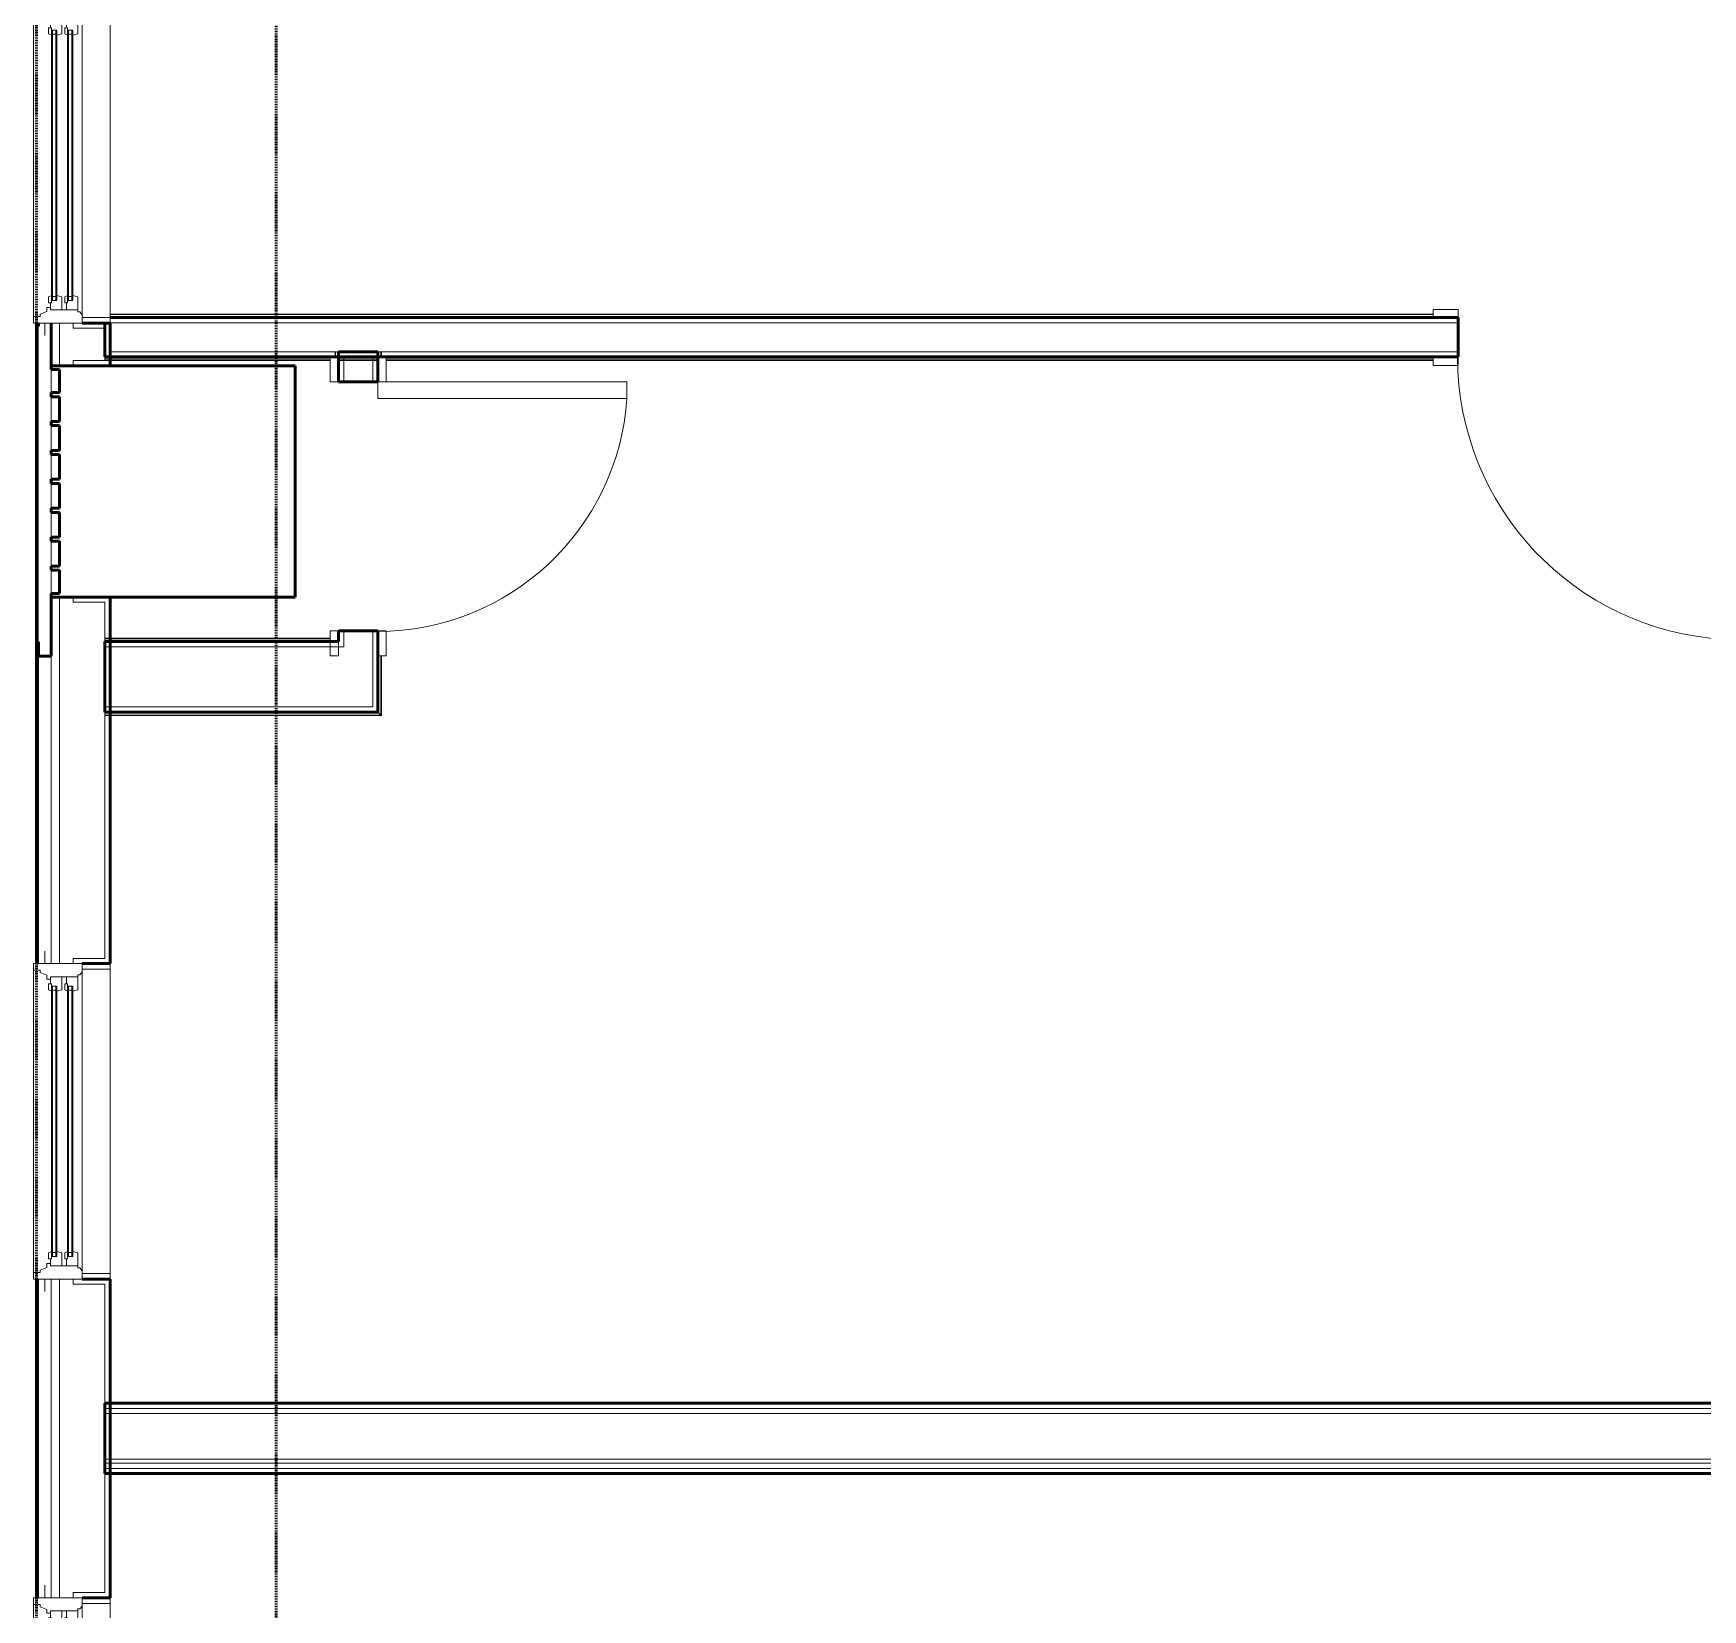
# Model space of a CAD drawing. Header units: inches. Extents: x -4235 to -464, y 9767 to 12344.
# Drawn here: x -3861.1 to -3659.9, y 10817.6 to 11007.5 of the extents above; entities that cross this region are included whole.
import ezdxf

# ---------------------------------------------------------------- set-up
doc = ezdxf.new("R2010")
doc.units = ezdxf.units.IN
doc.header["$MEASUREMENT"] = 0
doc.linetypes.add('Dash 1_16_', pattern=[0.125, 0.0625, -0.0625])
for name, color, linetype, lineweight in [('0-1', 7, 'Continuous', 5), ('0-2', 254, 'Continuous', 9), ('A-DOOR-1', 7, 'Continuous', 9), ('A-DOOR-2', 130, 'Continuous', 20), ('A-DOOR-FRAM-1', 130, 'Continuous', 20), ('A-GENM', 5, 'Continuous', 9), ('A-GENM-5', 5, 'Continuous', 50), ('A-GLAZ-1', 151, 'Continuous', 9), ('A-GLAZ-2', 151, 'Continuous', 20), ('A-GLAZ-3', 151, 'Continuous', 50), ('A-WALL', 113, 'Continuous', 13), ('A-WALL-1', 250, 'Continuous', 50), ('A-WALL-2', 50, 'Continuous', 13), ('A-WALL-3', 10, 'Continuous', 9), ('A-WALL-4', 254, 'Continuous', 9), ('A-WALL-5', 7, 'Continuous', 9), ('A-WALL-6', 113, 'Continuous', 9), ('A-WALL-7', 113, 'Continuous', 50), ('C-PROP-LINE-1', 91, 'Dash 1_16_', 50), ('I-WALL-1', 250, 'Continuous', 50), ('I-WALL-2', 10, 'Continuous', 9), ('I-WALL-3', 254, 'Continuous', 9), ('I-WALL-4', 7, 'Continuous', 9)]:
    doc.layers.add(name, color=color, linetype=linetype, lineweight=lineweight)

# ---------------------------------------------------------------- blocks, each defined once
blk = doc.blocks.new('Basic Wall _ INT - W4BØF - _5_8 GYP - 2X4 WOOD_BATT_ - 5_8 GYP_ - ___-2688254-BACKGROUND - 2ND FLOOR')
at = {"layer": 'A-WALL-3'}
blk.add_line((-3692.37, 10973.26), (-3689.37, 10973.26), dxfattribs=at)
at = {"layer": 'A-WALL-4'}
for p, q in [((-3692.37, 10973.61), (-3851.85, 10973.61)), ((-3851.85, 10973.26), (-3692.37, 10973.26))]:
    blk.add_line(p, q, dxfattribs=at)
at = {"layer": 'A-WALL-5'}
for p, q in [((-3692.37, 10973.67), (-3851.85, 10973.67)), ((-3692.37, 10973.38), (-3851.85, 10973.38))]:
    blk.add_line(p, q, dxfattribs=at)
blk = doc.blocks.new('Basic Wall _ INT - W4BØF - _5_8 GYP - 2X4 WOOD_BATT_ - 5_8 GYP_ - ___-2688253-BACKGROUND - 2ND FLOOR')
at = {"layer": 'A-WALL-3'}
for p, q in [((-3852.47, 10968.51), (-3852.47, 10968.48)), ((-3852.47, 10968.46), (-3852.47, 10968.51)), ((-3852.47, 10968.51), (-3851.85, 10968.51)), ((-3852.47, 10968.44), (-3852.47, 10968.46)), ((-3852.47, 10968.38), (-3852.47, 10968.44)), ((-3852.47, 10968.36), (-3852.47, 10968.38)), ((-3852.47, 10968.37), (-3852.47, 10968.31)), ((-3852.47, 10968.09), (-3852.47, 10968.36)), ((-3852.47, 10968.3), (-3852.47, 10968.16)), ((-3852.47, 10968.16), (-3852.47, 10968.09)), ((-3851.85, 10968.16), (-3852.46, 10968.16)), ((-3825.32, 10968.51), (-3823.7, 10968.51)), ((-3819.57, 10968.16), (-3824.32, 10968.16)), ((-3823.7, 10968.51), (-3820.2, 10968.51)), ((-3820.2, 10968.51), (-3818.57, 10968.51)), ((-3692.37, 10968.51), (-3689.37, 10968.51))]:
    blk.add_line(p, q, dxfattribs=at)
at = {"layer": 'A-WALL-4'}
for p, q in [((-3851.85, 10968.09), (-3852.47, 10968.09)), ((-3852.43, 10968.38), (-3851.85, 10968.38)), ((-3851.85, 10968.51), (-3825.32, 10968.51)), ((-3825.32, 10968.16), (-3851.85, 10968.16)), ((-3824.32, 10968.38), (-3823.72, 10968.38)), ((-3819.57, 10968.09), (-3824.32, 10968.09)), ((-3823.7, 10968.38), (-3820.2, 10968.38)), ((-3820.17, 10968.38), (-3819.57, 10968.38)), ((-3818.57, 10968.51), (-3692.37, 10968.51)), ((-3692.37, 10968.16), (-3818.57, 10968.16))]:
    blk.add_line(p, q, dxfattribs=at)
at = {"layer": 'A-WALL-5'}
for p, q in [((-3851.85, 10968.38), (-3825.32, 10968.38)), ((-3825.32, 10968.09), (-3851.85, 10968.09)), ((-3818.57, 10968.38), (-3692.37, 10968.38)), ((-3692.37, 10968.09), (-3818.57, 10968.09))]:
    blk.add_line(p, q, dxfattribs=at)
blk = doc.blocks.new('SWING - SINGLE - FLUSH - 2-10 x 6-8 - PRIVACY-3199405-BACKGROUND - 2ND FLOOR')
at = {"layer": 'A-DOOR-1'}
blk.add_arc((17, -2.38), 34.07, 180, 266.6343, dxfattribs=at)
at = {"layer": 'A-DOOR-2'}
for p, q in [((15, -2.38), (15, -36.38)), ((17, -2.38), (15, -2.38)), ((17, -2.38), (17, -36.38)), ((17, -36.38), (15, -36.38))]:
    blk.add_line(p, q, dxfattribs=at)
at = {"layer": 'A-DOOR-FRAM-1'}
for p, q in [((-20, 2.37), (-20, 3.37)), ((-20, 3.37), (-17, 3.37)), ((-17, 2.37), (-20, 2.37)), ((-17, 3.37), (-17, 2.37)), ((17, 2.37), (17, 3.37)), ((17, 3.37), (20, 3.37)), ((20, 2.37), (17, 2.37)), ((20, 3.37), (20, 2.37)), ((-20, -2.38), (-17, -2.38)), ((-20, -3.38), (-20, -2.38)), ((-17, -3.38), (-20, -3.38)), ((-17, -2.38), (-17, -3.38)), ((17, -2.38), (20, -2.38)), ((17, -3.38), (17, -2.38)), ((20, -3.38), (17, -3.38)), ((20, -2.38), (20, -3.38))]:
    blk.add_line(p, q, dxfattribs=at)
blk = doc.blocks.new('Basic Wall _ INT - W8BØF - _5_8 GYP - 2X8 WOOD_BATT_ - 5_8 GYP_ - ___-2703901-BACKGROUND - 2ND FLOOR')
at = {"layer": 'I-WALL-2'}
for p, q in [((-3852.47, 10925.71), (-3852.47, 10925.69)), ((-3852.47, 10925.67), (-3852.47, 10925.71)), ((-3852.47, 10925.71), (-3851.85, 10925.71)), ((-3852.47, 10925.58), (-3852.47, 10925.67)), ((-3852.47, 10925.3), (-3852.47, 10925.58)), ((-3852.47, 10925.57), (-3852.47, 10925.51)), ((-3852.47, 10925.5), (-3852.47, 10925.36)), ((-3852.47, 10925.36), (-3852.47, 10925.3)), ((-3851.85, 10925.36), (-3852.47, 10925.36)), ((-3819.55, 10925.69), (-3819.57, 10925.71)), ((-3819.37, 10925.51), (-3819.43, 10925.57)), ((-3819.22, 10925.36), (-3819.37, 10925.5)), ((-3819.16, 10925.3), (-3819.22, 10925.36))]:
    blk.add_line(p, q, dxfattribs=at)
at = {"layer": 'I-WALL-3'}
for p, q in [((-3852.47, 10925.58), (-3851.85, 10925.58)), ((-3851.85, 10925.3), (-3852.47, 10925.3)), ((-3851.85, 10925.71), (-3819.57, 10925.71)), ((-3819.22, 10925.36), (-3851.85, 10925.36))]:
    blk.add_line(p, q, dxfattribs=at)
at = {"layer": 'I-WALL-4'}
for p, q in [((-3851.85, 10925.58), (-3819.45, 10925.58)), ((-3819.16, 10925.3), (-3851.85, 10925.3)), ((-3819.57, 10925.71), (-3819.53, 10925.67))]:
    blk.add_line(p, q, dxfattribs=at)
at = {"layer": 'I-WALL-4', "flags": 128}
for points in [[(-3819.53, 10925.67), (-3819.51, 10925.65), (-3819.49, 10925.63), (-3819.47, 10925.61), (-3819.46, 10925.6), (-3819.45, 10925.59), (-3819.45, 10925.58)], [(-3819.45, 10925.58), (-3819.43, 10925.57), (-3819.37, 10925.51), (-3819.28, 10925.42), (-3819.16, 10925.3)]]:
    blk.add_lwpolyline(points, dxfattribs=at)
blk = doc.blocks.new('Basic Wall _ INT - W8BØF - _5_8 GYP - 2X8 WOOD_BATT_ - 5_8 GYP_ - ___-2698700-BACKGROUND - 2ND FLOOR')
at = {"layer": 'I-WALL-2'}
for p, q in [((-3852.47, 10934.33), (-3852.47, 10934.62)), ((-3852.47, 10934.62), (-3852.47, 10934.56)), ((-3852.47, 10934.56), (-3852.47, 10934.42)), ((-3851.85, 10934.56), (-3852.47, 10934.56)), ((-3852.47, 10934.41), (-3852.47, 10934.35)), ((-3852.47, 10934.25), (-3852.47, 10934.33)), ((-3852.47, 10934.21), (-3852.47, 10934.25)), ((-3852.47, 10934.23), (-3852.47, 10934.21)), ((-3852.47, 10934.21), (-3851.85, 10934.21))]:
    blk.add_line(p, q, dxfattribs=at)
at = {"layer": 'I-WALL-3'}
for p, q in [((-3851.85, 10934.62), (-3852.47, 10934.62)), ((-3825.32, 10934.56), (-3851.85, 10934.56)), ((-3851.85, 10934.33), (-3852.47, 10934.33)), ((-3851.85, 10934.21), (-3825.32, 10934.21))]:
    blk.add_line(p, q, dxfattribs=at)
at = {"layer": 'I-WALL-4'}
for p, q in [((-3825.32, 10934.62), (-3851.85, 10934.62)), ((-3825.32, 10934.33), (-3851.85, 10934.33))]:
    blk.add_line(p, q, dxfattribs=at)
blk = doc.blocks.new('Basic Wall _ INT - W4BØF - _5_8 GYP - 2X4 WOOD_BATT_ - 5_8 GYP_ - ___-2685676-BACKGROUND - 2ND FLOOR')
at = {"layer": 'A-WALL-3'}
for p, q in [((-3824.67, 10969.13), (-3824.74, 10969.13)), ((-3824.74, 10969.13), (-3824.45, 10969.13)), ((-3824.53, 10969.13), (-3824.67, 10969.13)), ((-3824.67, 10969.13), (-3824.67, 10968.51)), ((-3824.46, 10969.13), (-3824.53, 10969.13)), ((-3824.45, 10969.13), (-3824.37, 10969.13)), ((-3824.37, 10969.13), (-3824.32, 10969.13)), ((-3824.32, 10969.13), (-3824.35, 10969.13)), ((-3824.32, 10968.51), (-3824.32, 10969.13))]:
    blk.add_line(p, q, dxfattribs=at)
at = {"layer": 'A-WALL-4'}
for p, q in [((-3824.74, 10969.13), (-3824.74, 10968.51)), ((-3824.45, 10969.13), (-3824.45, 10968.51))]:
    blk.add_line(p, q, dxfattribs=at)
blk = doc.blocks.new('Basic Wall _ INT - W4BØF - _5_8 GYP - 2X4 WOOD_BATT_ - 5_8 GYP_ - ___-2685677-BACKGROUND - 2ND FLOOR')
at = {"layer": 'A-WALL-3'}
for p, q in [((-3819.57, 10969.13), (-3819.53, 10969.13)), ((-3819.55, 10969.13), (-3819.57, 10969.13)), ((-3819.57, 10968.51), (-3819.57, 10969.13)), ((-3819.53, 10969.13), (-3819.45, 10969.13)), ((-3819.45, 10969.13), (-3819.16, 10969.13)), ((-3819.37, 10969.13), (-3819.43, 10969.13)), ((-3819.22, 10969.13), (-3819.37, 10969.13)), ((-3819.16, 10969.13), (-3819.22, 10969.13)), ((-3819.22, 10969.13), (-3819.22, 10968.51)), ((-3819.57, 10932.51), (-3819.57, 10935.51)), ((-3819.57, 10925.71), (-3819.55, 10925.69)), ((-3819.43, 10925.57), (-3819.37, 10925.51)), ((-3819.37, 10925.5), (-3819.22, 10925.36)), ((-3819.22, 10925.36), (-3819.16, 10925.3))]:
    blk.add_line(p, q, dxfattribs=at)
at = {"layer": 'A-WALL-4'}
for p, q in [((-3819.45, 10968.51), (-3819.45, 10969.13)), ((-3819.16, 10969.13), (-3819.16, 10968.51)), ((-3819.57, 10925.71), (-3819.57, 10932.51)), ((-3819.22, 10932.51), (-3819.22, 10925.36))]:
    blk.add_line(p, q, dxfattribs=at)
at = {"layer": 'A-WALL-5'}
for p, q in [((-3819.45, 10925.58), (-3819.45, 10932.51)), ((-3819.16, 10932.51), (-3819.16, 10925.3)), ((-3819.53, 10925.67), (-3819.57, 10925.71))]:
    blk.add_line(p, q, dxfattribs=at)
at = {"layer": 'A-WALL-5', "flags": 128}
for points in [[(-3819.45, 10925.58), (-3819.45, 10925.59), (-3819.46, 10925.6), (-3819.47, 10925.61), (-3819.49, 10925.63), (-3819.51, 10925.65), (-3819.53, 10925.67)], [(-3819.16, 10925.3), (-3819.28, 10925.42), (-3819.37, 10925.51), (-3819.43, 10925.57), (-3819.45, 10925.58)]]:
    blk.add_lwpolyline(points, dxfattribs=at)
blk = doc.blocks.new('SWING - SINGLE - FLUSH - 30_ x 80_ - MAGIC PAK DOOR - ACOUSTICAL SEAL-3199411-BACKGROUND - 2ND FLOOR')
at = {"layer": 'A-DOOR-1'}
blk.add_arc((15, -2.375), 30.067, 180, 266.18593, dxfattribs=at)
at = {"layer": 'A-DOOR-2'}
for p, q in [((13, -2.375), (13, -32.375)), ((15, -2.375), (13, -2.375)), ((15, -2.375), (15, -32.375)), ((15, -32.375), (13, -32.375))]:
    blk.add_line(p, q, dxfattribs=at)
at = {"layer": 'A-DOOR-FRAM-1'}
for p, q in [((-18, 2.375), (-18, 3.375)), ((-18, 3.375), (-15, 3.375)), ((-15, 2.375), (-18, 2.375)), ((-15, 3.375), (-15, 2.375)), ((15, 2.375), (15, 3.375)), ((15, 3.375), (18, 3.375)), ((18, 2.375), (15, 2.375)), ((18, 3.375), (18, 2.375)), ((-18, -2.375), (-15, -2.375)), ((-18, -3.375), (-18, -2.375)), ((-15, -3.375), (-18, -3.375)), ((-15, -2.375), (-15, -3.375)), ((15, -2.375), (18, -2.375)), ((15, -3.375), (15, -2.375)), ((18, -3.375), (15, -3.375)), ((18, -2.375), (18, -3.375))]:
    blk.add_line(p, q, dxfattribs=at)
blk = doc.blocks.new('CTR - 1st Phase - Unit Layouts_rvt-1-BACKGROUND - 2ND FLOOR')
at = {"layer": 'A-WALL-1'}
for p, q in [((-3689.37, 10973.26), (-3851.85, 10973.26)), ((-3689.37, 10968.51), (-3689.37, 10973.26)), ((-3852.47, 10972.63), (-3852.47, 10969.13)), ((-3852.47, 10969.13), (-3852.47, 10968.51)), ((-3823.7, 10969.13), (-3824.32, 10969.13)), ((-3824.32, 10969.13), (-3824.32, 10965.51)), ((-3820.2, 10969.13), (-3823.7, 10969.13)), ((-3819.57, 10969.13), (-3820.2, 10969.13)), ((-3819.57, 10965.51), (-3819.57, 10969.13)), ((-3852.47, 10968.51), (-3689.37, 10968.51)), ((-3824.32, 10965.51), (-3819.57, 10965.51)), ((-3819.57, 10935.51), (-3824.32, 10935.51)), ((-3824.32, 10935.51), (-3824.32, 10934.21)), ((-3819.57, 10934.21), (-3819.57, 10935.51))]:
    blk.add_line(p, q, dxfattribs=at)
at = {"layer": 'A-WALL-2'}
for p, q in [((-3851.85, 10972.63), (-3851.85, 10969.13)), ((-3689.37, 10972.63), (-3851.85, 10972.63)), ((-3689.37, 10969.13), (-3851.85, 10969.13)), ((-3820.2, 10968.51), (-3823.7, 10968.51)), ((-3823.7, 10968.51), (-3823.7, 10965.51)), ((-3820.2, 10968.51), (-3820.2, 10965.51)), ((-3823.7, 10935.51), (-3823.7, 10934.21)), ((-3820.2, 10935.51), (-3820.2, 10934.21)), ((-3823.7, 10933.58), (-3852.47, 10933.58)), ((-3823.7, 10934.21), (-3823.7, 10933.58)), ((-3820.2, 10934.21), (-3820.2, 10933.58)), ((-3820.2, 10933.58), (-3820.2, 10926.33)), ((-3820.2, 10926.33), (-3852.47, 10926.33))]:
    blk.add_line(p, q, dxfattribs=at)
at = {"layer": 'A-WALL-3'}
for p, q in [((-3692.37, 10973.26), (-3851.85, 10973.26)), ((-3689.37, 10973.26), (-3692.37, 10973.26)), ((-3852.47, 10971.97), (-3852.47, 10972.59)), ((-3852.47, 10968.51), (-3852.47, 10971.97)), ((-3824.32, 10969.13), (-3819.57, 10969.13)), ((-3824.32, 10969.13), (-3824.32, 10968.51)), ((-3819.57, 10968.51), (-3819.57, 10969.13)), ((-3852.47, 10968.51), (-3851.85, 10968.51)), ((-3851.85, 10968.51), (-3825.32, 10968.51)), ((-3825.32, 10968.51), (-3824.74, 10968.51)), ((-3824.74, 10968.51), (-3824.64, 10968.51)), ((-3824.62, 10968.51), (-3824.54, 10968.51)), ((-3824.53, 10968.51), (-3824.48, 10968.51)), ((-3824.32, 10968.51), (-3823.7, 10968.51)), ((-3823.7, 10968.51), (-3820.2, 10968.51)), ((-3820.2, 10968.51), (-3819.57, 10968.51)), ((-3819.43, 10968.51), (-3819.38, 10968.51)), ((-3819.37, 10968.51), (-3819.3, 10968.51)), ((-3819.28, 10968.51), (-3819.18, 10968.51)), ((-3819.16, 10968.51), (-3818.57, 10968.51)), ((-3818.57, 10968.51), (-3692.37, 10968.51)), ((-3692.37, 10968.51), (-3689.37, 10968.51)), ((-3819.57, 10934.21), (-3819.57, 10935.51))]:
    blk.add_line(p, q, dxfattribs=at)
at = {"layer": 'A-WALL-4'}
for p, q in [((-3689.37, 10973.26), (-3689.37, 10968.51)), ((-3819.57, 10965.51), (-3824.32, 10965.51)), ((-3824.32, 10935.51), (-3819.57, 10935.51))]:
    blk.add_line(p, q, dxfattribs=at)
at = {"layer": 'I-WALL-1'}
for p, q in [((-3824.32, 10934.21), (-3852.47, 10934.21)), ((-3852.47, 10934.21), (-3852.47, 10925.71)), ((-3819.57, 10926.33), (-3819.57, 10934.21)), ((-3852.47, 10925.71), (-3819.57, 10925.71)), ((-3819.57, 10925.71), (-3819.57, 10926.33))]:
    blk.add_line(p, q, dxfattribs=at)
at = {"layer": 'I-WALL-2'}
for p, q in [((-3852.47, 10925.71), (-3852.47, 10934.21)), ((-3851.85, 10934.21), (-3852.47, 10934.21)), ((-3825.32, 10934.21), (-3851.85, 10934.21)), ((-3819.57, 10934.21), (-3819.57, 10932.51)), ((-3819.57, 10932.51), (-3819.57, 10925.71)), ((-3852.47, 10925.71), (-3851.85, 10925.71)), ((-3851.85, 10925.71), (-3819.57, 10925.71))]:
    blk.add_line(p, q, dxfattribs=at)
at = {"layer": '0-2'}
for name, p in [('Basic Wall _ INT - W4BØF - _5_8 GYP - 2X4 WOOD_BATT_ - 5_8 GYP_ - ___-2688254-BACKGROUND - 2ND FLOOR', (0, 0)), ('SWING - SINGLE - FLUSH - 2-10 x 6-8 - PRIVACY-3199405-BACKGROUND - 2ND FLOOR', (-3672.37, 10970.88)), ('Basic Wall _ INT - W4BØF - _5_8 GYP - 2X4 WOOD_BATT_ - 5_8 GYP_ - ___-2685676-BACKGROUND - 2ND FLOOR', (0, 0)), ('Basic Wall _ INT - W4BØF - _5_8 GYP - 2X4 WOOD_BATT_ - 5_8 GYP_ - ___-2685677-BACKGROUND - 2ND FLOOR', (0, 0)), ('Basic Wall _ INT - W4BØF - _5_8 GYP - 2X4 WOOD_BATT_ - 5_8 GYP_ - ___-2688253-BACKGROUND - 2ND FLOOR', (0, 0)), ('Basic Wall _ INT - W8BØF - _5_8 GYP - 2X8 WOOD_BATT_ - 5_8 GYP_ - ___-2698700-BACKGROUND - 2ND FLOOR', (0, 0)), ('Basic Wall _ INT - W8BØF - _5_8 GYP - 2X8 WOOD_BATT_ - 5_8 GYP_ - ___-2703901-BACKGROUND - 2ND FLOOR', (0, 0))]:
    blk.add_blockref(name, p, dxfattribs=at)
at = {"layer": '0-2', "rotation": 90.0000000000029}
blk.add_blockref('SWING - SINGLE - FLUSH - 30_ x 80_ - MAGIC PAK DOOR - ACOUSTICAL SEAL-3199411-BACKGROUND - 2ND FLOOR', (-3821.95, 10950.51), dxfattribs=at)
blk = doc.blocks.new('CTR - 1st Phase - Common Walls_rvt-1-BACKGROUND - 2ND FLOOR')
at = {"layer": 'A-WALL-2'}
for p, q in [((-3487.3, 10841.81), (-3852.47, 10841.81)), ((-3487.3, 10841.19), (-3852.47, 10841.19)), ((-3487.3, 10835.69), (-3852.47, 10835.69)), ((-3487.3, 10835.19), (-3852.47, 10835.19)), ((-3487.3, 10834.56), (-3852.47, 10834.56))]:
    blk.add_line(p, q, dxfattribs=at)
at = {"layer": 'I-WALL-1'}
for p, q in [((-3607.42, 10842.44), (-3852.47, 10842.44)), ((-3852.47, 10842.44), (-3852.47, 10833.94)), ((-3852.47, 10833.94), (-3607.42, 10833.94))]:
    blk.add_line(p, q, dxfattribs=at)
at = {"layer": 'I-WALL-2'}
for p, q in [((-3852.47, 10833.94), (-3852.47, 10842.44)), ((-3851.85, 10842.44), (-3852.47, 10842.44)), ((-3852.47, 10833.94), (-3851.85, 10833.94))]:
    blk.add_line(p, q, dxfattribs=at)
at = {"layer": 'I-WALL-3'}
for p, q in [((-3620.41, 10842.44), (-3851.85, 10842.44)), ((-3851.85, 10833.94), (-3620.41, 10833.94))]:
    blk.add_line(p, q, dxfattribs=at)
blk = doc.blocks.new('Window-Double_Hung-Andersen-400_Series-Tilt_Wash - DOUBLE HUNG - REVERSE COTTAGE - 2ND FLOOR-2888385-BACKGROUND - 2ND FLOOR')
at = {"layer": 'A-GLAZ-1'}
for p, q in [((-16.29, 2.5), (-15.7, 2.5)), ((-16.29, 2.12), (-15.7, 2.12)), ((-15.82, 2.5), (-15.82, 2.12)), ((-15.7, 2.62), (15.7, 2.62)), ((-15.7, 2.5), (15.7, 2.5)), ((-15.7, 2.12), (15.7, 2.12)), ((16.29, 2.5), (15.7, 2.5)), ((16.29, 2.12), (15.7, 2.12)), ((15.82, 2.5), (15.82, 2.12)), ((-16.29, 0.56), (-15.7, 0.56)), ((-16.29, 0.19), (-15.7, 0.19)), ((-15.82, 0.56), (-15.82, 0.19)), ((-15.7, 2), (15.7, 2)), ((-15.7, 0.69), (15.7, 0.69)), ((-15.7, 0.56), (15.7, 0.56)), ((-15.7, 0.19), (15.7, 0.19)), ((-15.7, 0.06), (15.7, 0.06)), ((16.29, 0.56), (15.7, 0.56)), ((16.29, 0.19), (15.7, 0.19)), ((15.82, 0.56), (15.82, 0.19)), ((18.95, -1.06), (-18.95, -1.06)), ((-18.95, -1.06), (-18.95, -4.44)), ((-18.32, -1.06), (-18.32, -4.44)), ((18.32, -1.06), (18.32, -4.44)), ((18.95, -4.44), (18.95, -1.06)), ((-19.01, -3.94), (-19.01, -2.44)), ((-19.01, -2.44), (-18.95, -2.44)), ((-18.95, -3.94), (-19.01, -3.94)), ((18.95, -2.44), (19.01, -2.44)), ((19.01, -3.94), (18.95, -3.94)), ((19.01, -2.44), (19.01, -3.94)), ((-18.95, -4.44), (18.95, -4.44))]:
    blk.add_line(p, q, dxfattribs=at)
at = {"layer": 'A-GLAZ-2'}
for p, q in [((19.01, 4.81), (-19.01, 4.81)), ((-19.01, 4.81), (-19.01, -1.06)), ((-18.2, 4.81), (-18.2, 4)), ((18.2, 4.81), (18.2, 4)), ((19.01, -1.06), (19.01, 4.81)), ((-19.01, 3.44), (-20.51, 3.44)), ((-18.2, 4), (-17.92, 4)), ((-17.92, 4), (-17.61, 3.19)), ((-17.61, 3.19), (-17.14, 3.19)), ((-17.42, 2.75), (-16.57, 2.75)), ((-17.42, 2.75), (-17.42, -0.56)), ((-17.14, 3.19), (-17.14, 2.75)), ((-15.86, 2.97), (-16.57, 2.97)), ((-16.57, 2.62), (-16.57, 2.97)), ((-15.7, 2.62), (-16.57, 2.62)), ((-16.29, 2.62), (-16.29, 2)), ((-15.86, 2.97), (-15.7, 2.62)), ((15.86, 2.97), (15.7, 2.62)), ((15.7, 2.62), (16.57, 2.62)), ((15.86, 2.97), (16.57, 2.97)), ((16.29, 2.62), (16.29, 2)), ((16.57, 2.62), (16.57, 2.97)), ((17.42, 2.75), (16.57, 2.75)), ((17.14, 3.19), (17.14, 2.75)), ((17.61, 3.19), (17.14, 3.19)), ((17.42, 2.75), (17.42, -0.56)), ((17.92, 4), (17.61, 3.19)), ((18.2, 4), (17.92, 4)), ((19.01, 3.44), (20.51, 3.44)), ((-17.42, 1.37), (-15.86, 1.37)), ((-17.42, 0.81), (-16.57, 0.81)), ((-15.86, 1.03), (-16.57, 1.03)), ((-16.57, 0.69), (-16.57, 1.03)), ((-15.7, 0.69), (-16.57, 0.69)), ((-15.7, 2), (-16.29, 2)), ((-16.29, 0.69), (-16.29, 0.06)), ((-15.7, 0.06), (-16.29, 0.06)), ((-15.86, 1.37), (-15.7, 2)), ((-15.86, 1.03), (-15.7, 0.69)), ((-15.86, -0.56), (-15.7, 0.06)), ((15.7, 2), (16.29, 2)), ((15.86, 1.37), (15.7, 2)), ((15.86, 1.03), (15.7, 0.69)), ((15.7, 0.69), (16.57, 0.69)), ((15.7, 0.06), (16.29, 0.06)), ((15.86, -0.56), (15.7, 0.06)), ((17.42, 1.37), (15.86, 1.37)), ((15.86, 1.03), (16.57, 1.03)), ((16.29, 0.69), (16.29, 0.06)), ((16.57, 0.69), (16.57, 1.03)), ((17.42, 0.81), (16.57, 0.81)), ((-19.01, -1.06), (19.01, -1.06)), ((-17.67, -0.78), (-18, -1.06)), ((-17.67, -0.78), (-17.67, -0.56)), ((-17.67, -0.56), (-15.86, -0.56)), ((17.67, -0.56), (15.86, -0.56)), ((17.67, -0.78), (17.67, -0.56)), ((17.67, -0.78), (18, -1.06))]:
    blk.add_line(p, q, dxfattribs=at)
blk = doc.blocks.new('Window-Double_Hung-Andersen-400_Series-Tilt_Wash - DOUBLE HUNG - REVERSE COTTAGE - 2ND FLOOR-V189-BACKGROUND - 2ND FLOOR')
at = {"layer": 'A-GLAZ-1'}
for p, q in [((-16.29, 2.5), (-15.7, 2.5)), ((-16.29, 2.12), (-15.7, 2.12)), ((-15.82, 2.5), (-15.82, 2.12)), ((-15.7, 2.62), (15.7, 2.62)), ((-15.7, 2.5), (15.7, 2.5)), ((-15.7, 2.12), (15.7, 2.12)), ((16.29, 2.5), (15.7, 2.5)), ((16.29, 2.12), (15.7, 2.12)), ((15.82, 2.5), (15.82, 2.12)), ((-16.29, 0.56), (-15.7, 0.56)), ((-16.29, 0.19), (-15.7, 0.19)), ((-15.82, 0.56), (-15.82, 0.19)), ((-15.7, 2), (15.7, 2)), ((-15.7, 0.69), (15.7, 0.69)), ((-15.7, 0.56), (15.7, 0.56)), ((-15.7, 0.19), (15.7, 0.19)), ((-15.7, 0.06), (15.7, 0.06)), ((16.29, 0.56), (15.7, 0.56)), ((16.29, 0.19), (15.7, 0.19)), ((15.82, 0.56), (15.82, 0.19)), ((18.95, -1.06), (-18.95, -1.06)), ((-18.95, -1.06), (-18.95, -4.44)), ((-18.32, -1.06), (-18.32, -4.44)), ((18.32, -1.06), (18.32, -4.44)), ((18.95, -4.44), (18.95, -1.06)), ((-19.01, -3.81), (-19.01, -2.44)), ((-19.01, -2.44), (-18.95, -2.44)), ((-19.01, -3.94), (-19.01, -3.81)), ((18.95, -2.44), (19.01, -2.44)), ((19.01, -3.94), (18.95, -3.94)), ((19.01, -2.44), (19.01, -3.94)), ((-18.95, -4.44), (18.95, -4.44))]:
    blk.add_line(p, q, dxfattribs=at)
at = {"layer": 'A-GLAZ-2'}
for p, q in [((19.01, 4.81), (-19.01, 4.81)), ((-19.01, 4.81), (-19.01, -1.06)), ((-18.2, 4.81), (-18.2, 4)), ((18.2, 4.81), (18.2, 4)), ((19.01, -1.06), (19.01, 4.81)), ((-19.01, 3.44), (-20.51, 3.44)), ((-18.2, 4), (-17.92, 4)), ((-17.92, 4), (-17.61, 3.19)), ((-17.61, 3.19), (-17.14, 3.19)), ((-17.42, 2.75), (-16.57, 2.75)), ((-17.42, 2.75), (-17.42, -0.56)), ((-17.14, 3.19), (-17.14, 2.75)), ((-15.86, 2.97), (-16.57, 2.97)), ((-16.57, 2.62), (-16.57, 2.97)), ((-15.7, 2.62), (-16.57, 2.62)), ((-16.29, 2.62), (-16.29, 2)), ((-15.86, 2.97), (-15.7, 2.62)), ((15.86, 2.97), (15.7, 2.62)), ((15.7, 2.62), (16.57, 2.62)), ((15.86, 2.97), (16.57, 2.97)), ((16.29, 2.62), (16.29, 2)), ((16.57, 2.62), (16.57, 2.97)), ((17.42, 2.75), (16.57, 2.75)), ((17.14, 3.19), (17.14, 2.75)), ((17.61, 3.19), (17.14, 3.19)), ((17.42, 2.75), (17.42, -0.56)), ((17.92, 4), (17.61, 3.19)), ((18.2, 4), (17.92, 4)), ((19.01, 3.44), (20.51, 3.44)), ((-17.42, 1.37), (-15.86, 1.37)), ((-17.42, 0.81), (-16.57, 0.81)), ((-15.86, 1.03), (-16.57, 1.03)), ((-16.57, 0.69), (-16.57, 1.03)), ((-15.7, 0.69), (-16.57, 0.69)), ((-15.7, 2), (-16.29, 2)), ((-16.29, 0.69), (-16.29, 0.06)), ((-15.7, 0.06), (-16.29, 0.06)), ((-15.86, 1.37), (-15.7, 2)), ((-15.86, 1.03), (-15.7, 0.69)), ((-15.86, -0.56), (-15.7, 0.06)), ((15.7, 2), (16.29, 2)), ((15.86, 1.37), (15.7, 2)), ((15.86, 1.03), (15.7, 0.69)), ((15.7, 0.69), (16.57, 0.69)), ((15.7, 0.06), (16.29, 0.06)), ((15.86, -0.56), (15.7, 0.06)), ((17.42, 1.37), (15.86, 1.37)), ((15.86, 1.03), (16.57, 1.03)), ((16.29, 0.69), (16.29, 0.06)), ((16.57, 0.69), (16.57, 1.03)), ((17.42, 0.81), (16.57, 0.81)), ((-19.01, -1.06), (19.01, -1.06)), ((-17.67, -0.78), (-18, -1.06)), ((-17.67, -0.78), (-17.67, -0.56)), ((-17.67, -0.56), (-15.86, -0.56)), ((17.67, -0.56), (15.86, -0.56)), ((17.67, -0.78), (17.67, -0.56)), ((17.67, -0.78), (18, -1.06))]:
    blk.add_line(p, q, dxfattribs=at)
blk = doc.blocks.new('Window-Double_Hung-Andersen-400_Series-Tilt_Wash - DOUBLE HUNG - REVERSE COTTAGE - 2ND FLOOR-2888466-BACKGROUND - 2ND FLOOR')
at = {"layer": 'A-GLAZ-1'}
for p, q in [((-18.95, 4.44), (18.95, 4.44)), ((-18.95, 1.06), (-18.95, 4.44)), ((-18.32, 1.06), (-18.32, 4.44)), ((18.32, 1.06), (18.32, 4.44)), ((18.95, 4.44), (18.95, 1.06)), ((-19.01, 2.44), (-19.01, 3.94)), ((-19.01, 3.94), (-18.95, 3.94)), ((-18.95, 2.44), (-19.01, 2.44)), ((18.95, 3.94), (19.01, 3.94)), ((19.01, 2.44), (18.95, 2.44)), ((19.01, 3.94), (19.01, 2.44)), ((18.95, 1.06), (-18.95, 1.06)), ((-16.29, -0.19), (-15.7, -0.19)), ((-16.29, -0.56), (-15.7, -0.56)), ((-15.82, -0.56), (-15.82, -0.19)), ((-15.7, -0.06), (15.7, -0.06)), ((-15.7, -0.19), (15.7, -0.19)), ((-15.7, -0.56), (15.7, -0.56)), ((-15.7, -0.69), (15.7, -0.69)), ((-15.7, -2), (15.7, -2)), ((16.29, -0.19), (15.7, -0.19)), ((16.29, -0.56), (15.7, -0.56)), ((15.82, -0.56), (15.82, -0.19)), ((-16.29, -2.13), (-15.7, -2.13)), ((-16.29, -2.5), (-15.7, -2.5)), ((-15.82, -2.5), (-15.82, -2.13)), ((-15.7, -2.13), (15.7, -2.13)), ((-15.7, -2.5), (15.7, -2.5)), ((-15.7, -2.63), (15.7, -2.63)), ((16.29, -2.13), (15.7, -2.13)), ((16.29, -2.5), (15.7, -2.5)), ((15.82, -2.5), (15.82, -2.13))]:
    blk.add_line(p, q, dxfattribs=at)
at = {"layer": 'A-GLAZ-2'}
for p, q in [((-19.01, 1.06), (19.01, 1.06)), ((-19.01, -4.81), (-19.01, 1.06)), ((-17.67, 0.78), (-18, 1.06)), ((-17.67, 0.78), (-17.67, 0.56)), ((-17.67, 0.56), (-15.86, 0.56)), ((-17.42, -2.75), (-17.42, 0.56)), ((-15.86, 0.56), (-15.7, -0.06)), ((15.86, 0.56), (15.7, -0.06)), ((17.67, 0.56), (15.86, 0.56)), ((17.42, -2.75), (17.42, 0.56)), ((17.67, 0.78), (18, 1.06)), ((17.67, 0.78), (17.67, 0.56)), ((19.01, 1.06), (19.01, -4.81)), ((-17.42, -0.81), (-16.57, -0.81)), ((-17.42, -1.38), (-15.86, -1.38)), ((-16.57, -0.69), (-16.57, -1.03)), ((-15.7, -0.69), (-16.57, -0.69)), ((-15.86, -1.03), (-16.57, -1.03)), ((-16.29, -0.69), (-16.29, -0.06)), ((-15.7, -0.06), (-16.29, -0.06)), ((-16.29, -2.63), (-16.29, -2)), ((-15.7, -2), (-16.29, -2)), ((-15.86, -1.03), (-15.7, -0.69)), ((-15.86, -1.38), (-15.7, -2)), ((15.7, -0.06), (16.29, -0.06)), ((15.86, -1.03), (15.7, -0.69)), ((15.7, -0.69), (16.57, -0.69)), ((15.86, -1.38), (15.7, -2)), ((15.7, -2), (16.29, -2)), ((15.86, -1.03), (16.57, -1.03)), ((17.42, -1.38), (15.86, -1.38)), ((16.29, -0.69), (16.29, -0.06)), ((16.29, -2.63), (16.29, -2)), ((16.57, -0.69), (16.57, -1.03)), ((17.42, -0.81), (16.57, -0.81)), ((-19.01, -3.44), (-20.51, -3.44)), ((-18.2, -4), (-17.92, -4)), ((-18.2, -4.81), (-18.2, -4)), ((-17.92, -4), (-17.61, -3.19)), ((-17.61, -3.19), (-17.14, -3.19)), ((-17.42, -2.75), (-16.57, -2.75)), ((-17.14, -3.19), (-17.14, -2.75)), ((-16.57, -2.63), (-16.57, -2.97)), ((-15.7, -2.63), (-16.57, -2.63)), ((-15.86, -2.97), (-16.57, -2.97)), ((-15.86, -2.97), (-15.7, -2.63)), ((15.86, -2.97), (15.7, -2.63)), ((15.7, -2.63), (16.57, -2.63)), ((15.86, -2.97), (16.57, -2.97)), ((16.57, -2.63), (16.57, -2.97)), ((17.42, -2.75), (16.57, -2.75)), ((17.14, -3.19), (17.14, -2.75)), ((17.61, -3.19), (17.14, -3.19)), ((17.92, -4), (17.61, -3.19)), ((18.2, -4), (17.92, -4)), ((18.2, -4.81), (18.2, -4)), ((19.01, -3.44), (20.51, -3.44)), ((19.01, -4.81), (-19.01, -4.81))]:
    blk.add_line(p, q, dxfattribs=at)
blk = doc.blocks.new('V-Series_EWC4_SPVU_RFA_2015 - 2ND AND 3RD FLOOR-2226480-BACKGROUND - 2ND FLOOR')
at = {"layer": 'A-GENM'}
for p, q in [((-3858.97, 11732.03), (-3858.97, 11734.83)), ((-3858.97, 11728.55), (-3858.97, 11731.53)), ((-3858.97, 11725.06), (-3858.97, 11728.05)), ((-3858.97, 11721.58), (-3858.97, 11724.56)), ((-3858.97, 11718.09), (-3858.97, 11721.08)), ((-3858.97, 11714.61), (-3858.97, 11717.59)), ((-3858.97, 11711.12), (-3858.97, 11714.11)), ((-3858.97, 11707.83), (-3858.97, 11710.62))]:
    blk.add_line(p, q, dxfattribs=at)
at = {"layer": 'A-GENM-5'}
for p, q in [((-3829.54, 11735.26), (-3858.97, 11735.26)), ((-3858.97, 11735.26), (-3858.97, 11734.83)), ((-3829.54, 11707.39), (-3829.54, 11735.26)), ((-3858.97, 11734.83), (-3857.97, 11734.83)), ((-3857.97, 11734.83), (-3857.97, 11732.03)), ((-3857.97, 11732.03), (-3858.97, 11732.03)), ((-3858.97, 11732.03), (-3858.97, 11731.53)), ((-3858.97, 11731.53), (-3857.97, 11731.53)), ((-3857.97, 11731.53), (-3857.97, 11728.55)), ((-3857.97, 11728.55), (-3858.97, 11728.55)), ((-3858.97, 11728.55), (-3858.97, 11728.05)), ((-3858.97, 11728.05), (-3857.97, 11728.05)), ((-3857.97, 11728.05), (-3857.97, 11725.06)), ((-3857.97, 11725.06), (-3858.97, 11725.06)), ((-3858.97, 11725.06), (-3858.97, 11724.56)), ((-3858.97, 11724.56), (-3857.97, 11724.56)), ((-3857.97, 11724.56), (-3857.97, 11721.58)), ((-3857.97, 11721.58), (-3858.97, 11721.58)), ((-3858.97, 11721.58), (-3858.97, 11721.08)), ((-3858.97, 11721.08), (-3857.97, 11721.08)), ((-3857.97, 11721.08), (-3857.97, 11718.09)), ((-3857.97, 11718.09), (-3858.97, 11718.09)), ((-3858.97, 11718.09), (-3858.97, 11717.59)), ((-3858.97, 11717.59), (-3857.97, 11717.59)), ((-3857.97, 11717.59), (-3857.97, 11714.61)), ((-3857.97, 11714.61), (-3858.97, 11714.61)), ((-3858.97, 11714.61), (-3858.97, 11714.11)), ((-3858.97, 11714.11), (-3857.97, 11714.11)), ((-3857.97, 11714.11), (-3857.97, 11711.12)), ((-3857.97, 11711.12), (-3858.97, 11711.12)), ((-3858.97, 11711.12), (-3858.97, 11710.62)), ((-3858.97, 11710.62), (-3857.97, 11710.62)), ((-3857.97, 11710.62), (-3857.97, 11707.83)), ((-3857.97, 11707.83), (-3858.97, 11707.83)), ((-3858.97, 11707.83), (-3858.97, 11707.39)), ((-3858.97, 11707.39), (-3829.54, 11707.39))]:
    blk.add_line(p, q, dxfattribs=at)
blk = doc.blocks.new('Perforated Panel at Magic-Pak - hvac panel - 2nd floor 2-2702973-BACKGROUND - 2ND FLOOR')
at = {"layer": 'A-GLAZ-3'}
for p, q in [((19.01, 4.44), (-19.01, 4.44)), ((-19.01, 4.44), (-19.01, 4.37)), ((-19.01, 4.37), (19.01, 4.37)), ((19.01, 4.37), (19.01, 4.44))]:
    blk.add_line(p, q, dxfattribs=at)
blk = doc.blocks.new('Family - ___-2835860-BACKGROUND - 2ND FLOOR')
at = {"layer": 'C-PROP-LINE-1'}
blk.add_line((-3860.72, 9980.19), (-3860.72, 11434.39), dxfattribs=at)
blk = doc.blocks.new('Family - ___-2835903-BACKGROUND - 2ND FLOOR')
at = {"layer": 'C-PROP-LINE-1'}
blk.add_line((-3831.82, 10009.09), (-3831.82, 12089.69), dxfattribs=at)
blk = doc.blocks.new('Family - ___-2835932-BACKGROUND - 2ND FLOOR')
at = {"layer": 'C-PROP-LINE-1'}
blk.add_line((-3860.72, 9980.19), (-3860.72, 12118.59), dxfattribs=at)

msp = doc.modelspace()

# ---------------------------------------------------------------- linework, layer by layer
at = {"layer": 'A-WALL'}
for p, q in [((-3857.97, 10972.59), (-3857.97, 10967.45)), ((-3856.29, 10972.59), (-3856.29, 10971.97)), ((-3852.47, 10971.97), (-3856.29, 10971.97)), ((-3852.47, 10968.08), (-3852.47, 10971.97)), ((-3856.29, 10968.08), (-3856.29, 10967.45)), ((-3856.29, 10968.08), (-3852.47, 10968.08)), ((-3857.97, 10939.58), (-3857.97, 10895.41)), ((-3856.29, 10939.58), (-3856.29, 10938.95)), ((-3852.47, 10938.95), (-3856.29, 10938.95)), ((-3852.47, 10896.04), (-3852.47, 10938.95)), ((-3860.47, 10932.44), (-3860.47, 10895.41)), ((-3858.97, 10932.44), (-3858.97, 10895.41)), ((-3856.29, 10896.04), (-3856.29, 10895.41)), ((-3856.29, 10896.04), (-3852.47, 10896.04)), ((-3860.47, 10857.39), (-3860.47, 10818.99)), ((-3858.97, 10857.39), (-3858.97, 10818.99)), ((-3857.97, 10857.39), (-3857.97, 10818.99)), ((-3856.29, 10857.39), (-3856.29, 10856.77)), ((-3852.47, 10856.77), (-3856.29, 10856.77)), ((-3852.47, 10819.61), (-3852.47, 10856.77)), ((-3856.29, 10819.61), (-3856.29, 10818.99)), ((-3856.29, 10819.61), (-3852.47, 10819.61))]:
    msp.add_line(p, q, dxfattribs=at)
at = {"layer": 'A-WALL-6'}
for p, q in [((-3851.85, 10973.21), (-3851.85, 10972.65)), ((-3851.85, 10895.41), (-3851.85, 10895.35)), ((-3851.85, 10857.45), (-3851.85, 10857.39)), ((-3851.85, 10818.99), (-3851.85, 10818.93))]:
    msp.add_line(p, q, dxfattribs=at)
at = {"layer": 'A-WALL-7'}
for p, q in [((-3860.72, 10972.59), (-3860.72, 10972.21)), ((-3860.72, 10972.21), (-3860.47, 10972.21)), ((-3860.47, 10972.21), (-3860.47, 10972.59)), ((-3858.97, 10972.59), (-3858.97, 10967.45)), ((-3851.85, 10972.59), (-3855.22, 10972.59)), ((-3851.85, 10967.45), (-3851.85, 10972.59)), ((-3858.97, 10967.45), (-3851.85, 10967.45)), ((-3851.85, 10939.58), (-3858.97, 10939.58)), ((-3858.97, 10939.58), (-3858.97, 10932.44)), ((-3851.85, 10895.41), (-3851.85, 10939.58)), ((-3860.47, 10934.19), (-3860.72, 10934.19)), ((-3860.72, 10934.19), (-3860.72, 10895.41)), ((-3860.47, 10932.44), (-3860.47, 10934.19)), ((-3858.97, 10932.44), (-3860.47, 10932.44)), ((-3855.22, 10895.41), (-3851.85, 10895.41)), ((-3860.72, 10857.39), (-3860.72, 10818.99)), ((-3851.85, 10857.39), (-3855.22, 10857.39)), ((-3851.85, 10818.99), (-3851.85, 10857.39)), ((-3855.22, 10818.99), (-3851.85, 10818.99))]:
    msp.add_line(p, q, dxfattribs=at)

# ---------------------------------------------------------------- block references
at = {"layer": '0-1'}
for name in ['CTR - 1st Phase - Unit Layouts_rvt-1-BACKGROUND - 2ND FLOOR', 'CTR - 1st Phase - Common Walls_rvt-1-BACKGROUND - 2ND FLOOR']:
    msp.add_blockref(name, (0, 0), dxfattribs=at)
at = {"layer": 'A-GENM'}
msp.add_blockref('V-Series_EWC4_SPVU_RFA_2015 - 2ND AND 3RD FLOOR-2226480-BACKGROUND - 2ND FLOOR', (0, -767.81), dxfattribs=at)
at = {"layer": 'A-GLAZ-1'}
for name, p, rotation in [('Window-Double_Hung-Andersen-400_Series-Tilt_Wash - DOUBLE HUNG - REVERSE COTTAGE - 2ND FLOOR-V189-BACKGROUND - 2ND FLOOR', (-3856.29, 10991.6), 89.99999999999991), ('Perforated Panel at Magic-Pak - hvac panel - 2nd floor 2-2702973-BACKGROUND - 2ND FLOOR', (-3856.29, 10953.2), 89.99999999999991), ('Window-Double_Hung-Andersen-400_Series-Tilt_Wash - DOUBLE HUNG - REVERSE COTTAGE - 2ND FLOOR-2888385-BACKGROUND - 2ND FLOOR', (-3856.29, 10876.4), 89.99999999999991), ('Window-Double_Hung-Andersen-400_Series-Tilt_Wash - DOUBLE HUNG - REVERSE COTTAGE - 2ND FLOOR-2888466-BACKGROUND - 2ND FLOOR', (-3856.29, 10799.98), 269.9999999999999)]:
    msp.add_blockref(name, p, dxfattribs=dict(at, rotation=rotation))
at = {"layer": 'C-PROP-LINE-1'}
for name in ['Family - ___-2835860-BACKGROUND - 2ND FLOOR', 'Family - ___-2835932-BACKGROUND - 2ND FLOOR', 'Family - ___-2835903-BACKGROUND - 2ND FLOOR']:
    msp.add_blockref(name, (0, 0), dxfattribs=at)

doc.saveas('drawing.dxf')
